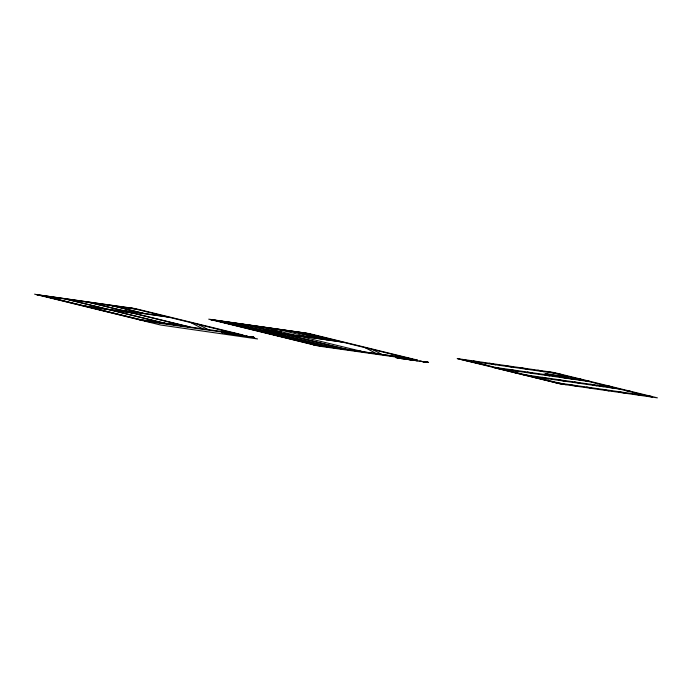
<?xml version="1.0" encoding="UTF-8"?>
<svg xmlns="http://www.w3.org/2000/svg" width="692" height="692" viewBox="0 0 692 692"><rect width="100%" height="100%" fill="white"/><g stroke="black" fill="none" stroke-linecap="round" stroke-linejoin="round"><path stroke-width="1.04" d="M228.135 333.743L225.73 333.189M249.535 336.632L250.245 336.866M402.251 358.759L402.839 358.759M426.955 362.305L422.405 361.492M247.018 336.407L249.682 336.779M248.618 336.476L249.492 336.762M237.209 335.049L238.282 335.153M231.31 333.994L233.939 334.504M405.425 359.001L407.986 359.442M222.132 332.67L225.185 333.137M225.134 333.12L224.58 333.137M229.822 333.821L229.035 333.665M242.494 335.707L243.826 335.888M250.175 336.77L253.358 337.177M395.85 357.652L398.696 358.153M399.319 358.197L396.888 357.781M424.724 361.89L422.968 361.579L424.066 361.682M229.805 333.864L230.159 333.959M232.028 334.124L233.758 334.478M246.629 336.191L248.229 336.52L246.862 336.338M249.276 336.684L249.656 336.667M402.087 358.568L403.566 358.845M404.725 358.906L409.794 359.84L409.024 359.676M420.978 361.354L423.063 361.691M422.907 361.518L423.582 361.613M423.867 361.7L423.158 361.613L423.867 361.804M227.054 333.38L228.732 333.743L227.547 333.518M402.017 358.629L400.815 358.387M422.786 361.501L422.31 361.518L423.054 361.544M239.7 335.378L240.349 335.482L237.174 334.833M414.145 360.394L412.069 359.961L414.032 360.445M233.161 334.236L235.678 334.833L234.917 334.66M407.251 359.243C408.972 359.606 404.958 359.096 407.233 359.295M252.727 337.065L253.194 337.142M239.536 335.361L239.795 335.326M411.749 360.074L411.013 359.996M144.619 321.097L243.221 335.049L135.269 308.606L36.667 294.654L133.47 308.554M139.654 319.877L238.264 333.829M313.77 344.893L408.505 358.292L305.518 333.06L210.783 319.669L307.585 333.57M225.955 333.38L225.54 333.293M232.97 334.392L233.749 334.487M254.094 337.419L253.817 337.35M417.544 360.904L420.935 361.44L420.373 361.259M39.15 295.259L135.952 309.168M212.435 320.067L309.238 333.977M266.956 329.833L281.8 331.961M121.801 310.275L166.971 316.763M295.908 335.283L341.087 341.779M123.453 310.682L168.623 317.17M297.569 335.689L342.739 342.185M250.833 329.15L265.676 331.278M267.043 331.485L281.886 333.613M283.089 333.778L297.932 335.914M252.485 329.556L267.328 331.684M268.695 331.892L283.538 334.02M284.741 334.184L299.584 336.321M463.398 360.143L560.2 374.043M84.329 305.933L106.914 309.177M85.981 306.34L108.575 309.583M488.924 365.904L457.196 358.62L553.998 372.53L657.4 397.857L560.598 383.948L492.358 367.236L497.193 367.928M576.038 378.42L580.882 379.112M495.126 367.417L582.249 379.934M584.316 380.444L589.152 381.136M497.133 368.334L588.451 381.456M513.032 372.296L517.875 372.997M604.998 385.505L609.834 386.205M138.651 319.375L187.696 326.416M312.628 344.348L361.674 351.398M521.95 374.415L613.268 387.537M311.703 344.382L412.371 358.845M532.347 376.543L619.47 389.051M251.248 336.796L253.635 337.315M425.364 361.812L427.146 362.279M533.714 377.365L538.558 378.057M625.672 390.573L630.516 391.265M229.856 333.786L230.791 334.011M235.574 334.608L234.752 334.513M235.981 334.668L239.25 335.213M239.086 335.11L237.711 335.014M245.816 336.078L247.684 336.476M397.891 358.023L398.454 358.032M399.838 358.205L401.334 358.568M403.972 358.793L403.384 358.715M408.617 359.468L409.69 359.615M410.096 359.676L411.039 359.909M410.788 359.779L412.735 360.082M415.485 360.454L416.696 360.835L415.356 360.549M416.991 360.67L417.942 360.904M419.369 361.008L422.397 361.596M227.045 333.535L228.109 333.674M231.976 334.106L233.265 334.392L230.661 334.002M244.951 336.104L243.645 335.862M246.819 336.433L246.274 336.251M401.161 358.543L402.069 358.672M422.873 361.648L423.798 361.786M554.396 382.425L651.198 396.334M398.722 358.041L399.518 358.274M401.135 358.387L401.784 358.568M416.126 360.541L416.757 360.653M397.476 358.015L397.165 357.946M404.465 359.027L404.076 358.94M253.012 337.263L252.251 337.125M232.65 334.331L233.957 334.478M237.062 335.032L237.261 334.989M426.151 362.011L428.305 362.383L427.846 362.366M412.38 360.16L412.536 360.091M248.151 336.572L247.589 336.442M414.015 360.428L412.968 360.134M406.766 359.347L407.121 359.278M425.044 361.959L424.94 361.933M401.697 358.534L402.208 358.638M428.071 362.34L428.608 362.461L427.976 362.383M427.258 362.167L427.751 362.331M427.284 362.167L427.76 362.271L426.514 362.15M253.903 337.298L253.142 337.203M412.622 360.065L412.233 360.082M407.787 359.468L407.199 359.356M253.748 337.281L253.497 337.203M421.618 361.449L421.679 361.371M410.486 359.918L410.157 359.84M426.454 362.141L426.038 362.063M233.463 334.418L233.368 334.392M427.535 362.297L424.845 361.838M252.139 337.082L251.819 337.021M241.629 335.499L242.581 335.819L241.248 335.585M221.725 332.636L222.565 332.843M404.993 359.044L403.773 358.88M228.749 333.656L229.372 333.812M549.154 371.829L652.556 397.156M575.796 379.008L581.998 380.531M606.815 386.603L613.017 388.125M537.866 370.211L544.068 371.725M635.066 394.016L641.268 395.539M566.117 377.616L572.319 379.138M597.135 385.219L603.337 386.733M559.664 376.69L565.866 378.213M590.683 384.294L596.885 385.807M521.733 367.893L527.935 369.416M618.925 391.698L625.135 393.22M543.523 374.372L549.733 375.894M574.55 381.975L580.752 383.489M505.601 365.575L511.803 367.097M602.793 389.38L609.003 390.902M527.391 372.054L533.593 373.576M558.409 379.657L564.62 381.171M489.46 363.257L495.671 364.779M586.66 387.062L592.862 388.584M511.258 369.736L517.46 371.258M542.277 377.339L548.488 378.853M473.328 360.939L479.539 362.461M570.528 384.743L576.73 386.266M462.68 359.407L566.082 384.735M457.844 358.715L561.247 384.043M422.267 361.509L420.762 361.25M307.949 333.786L339.789 341.588M295.043 331.935L326.883 339.737M293.745 331.753L325.595 339.547M278.902 329.617L312.04 337.601M262.77 327.299L363.326 351.796M247.926 325.171L345.542 349.079M246.637 324.981L344.253 348.889M231.794 322.853L329.409 346.761M230.505 322.662L328.12 346.571M216.311 320.63L313.917 344.538M215.013 320.439L314.28 344.754M131.402 308.052L257.554 338.95L160.752 325.041L34.6 294.143M112.536 305.717L144.386 313.519M111.248 305.535L143.097 313.338M90.773 302.681L190.179 327.022L141.133 319.981L41.728 295.631M88.844 302.395L185.767 326.14M67.219 299.29L164.142 323.034M65.29 299.013L162.205 322.757M43.665 295.908L140.588 319.652M415.01 360.48L414.223 360.272M372.331 349.425L382.209 354.572M365.073 347.652L376.932 353.82M198.215 324.418L208.093 329.556M190.957 322.636L202.817 328.812M417.337 360.065L318.735 346.104L208.716 319.159L309.385 333.622L417.337 360.065M130.84 312.62L108.255 309.376L132.492 313.026L130.84 312.62M561.082 375.842L544.95 373.524L551.152 375.038L567.284 377.356L561.082 375.842M240.314 335.291L241.214 335.534L240.349 335.291"/></g></svg>
